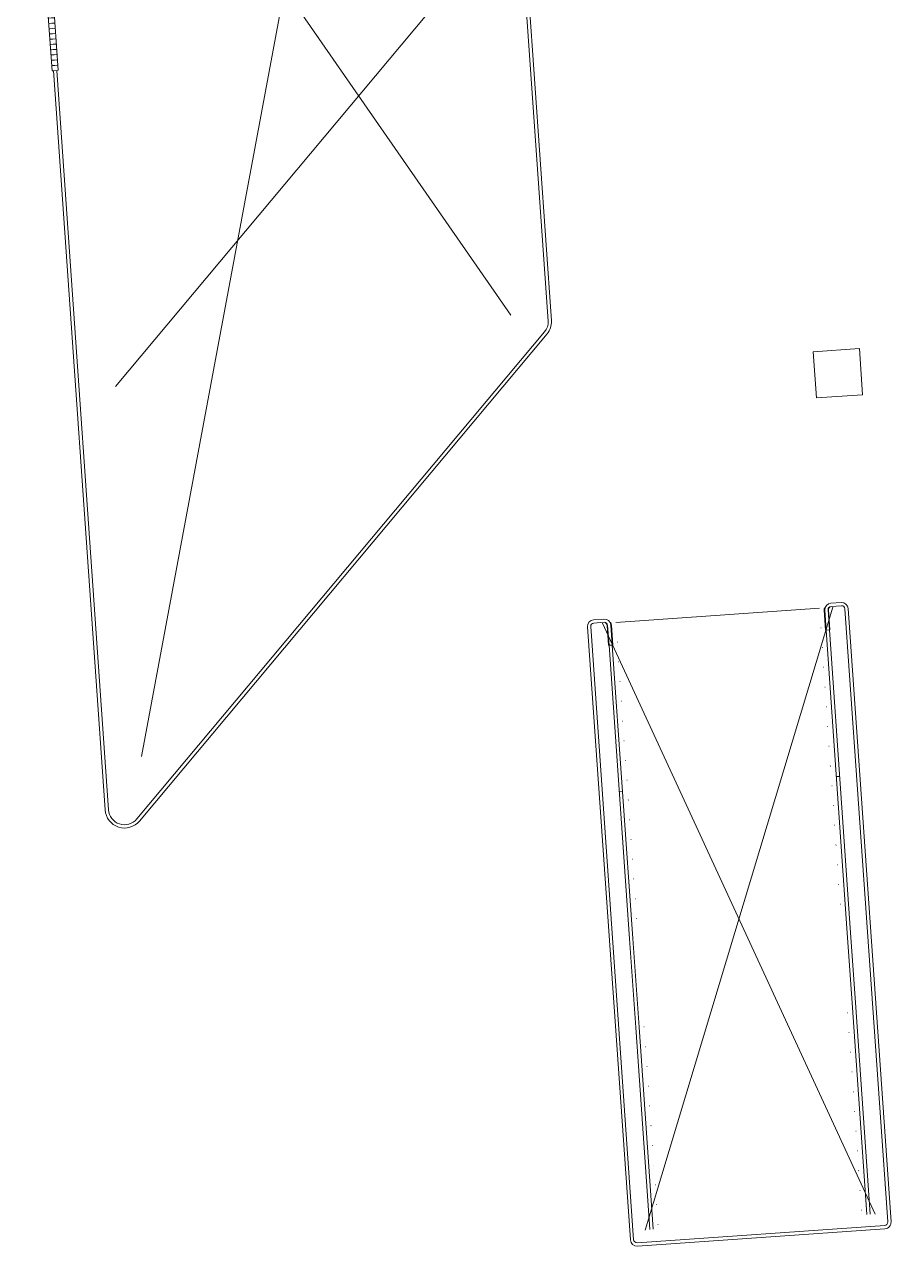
# Model space of a CAD drawing. Header units: millimetres. Extents: x 306 to 836129804, y -168137 to 818603917.
# Drawn here: x 833852079 to 833865229, y 817958019 to 817976548 of the extents above; entities that cross this region are included whole.
import ezdxf

# ---------------------------------------------------------------- set-up
doc = ezdxf.new("R2010")
doc.units = ezdxf.units.MM
doc.header["$LTSCALE"] = 3
doc.linetypes.add('Overhead', pattern=[1.8, 1.2, -0.6])
for name, color, linetype, lineweight in [('A-010-M_LINE', 251, 'Continuous', 13), ('A-010-M_LINE_BEYOND', 251, 'Continuous', 13), ('A-242-M_STAIR', 251, 'Continuous', 13), ('A-340-M_RAILING', 251, 'Continuous', 13), ('A-810-M_ROOMS', 251, 'Continuous', 13), ('S-280-M_COLUMN', 253, 'Continuous', 9)]:
    doc.layers.add(name, color=color, linetype=linetype, lineweight=lineweight)
doc.layers.add('UAJ-00XREF', color=7, linetype='Continuous')

# ---------------------------------------------------------------- blocks, each defined once
blk = doc.blocks.new('Railing - Railing-22321156-0300')
at = {"layer": 'A-340-M_RAILING'}
for p, q in [((60175, 44019), (60168, 44019)), ((60168, 44019), (60168, 43716)), ((60233, 44019), (60225, 44019)), ((60233, 43716), (60233, 44019)), ((63468, 44019), (63476, 44019)), ((63468, 44019), (63468, 43716)), ((63526, 44019), (63533, 44019)), ((63533, 43716), (63533, 44019)), ((60175, 43716), (60168, 43716)), ((60233, 43716), (60225, 43716)), ((63475, 43716), (63468, 43716)), ((63533, 43716), (63526, 43716))]:
    blk.add_line(p, q, dxfattribs=at)
for centre, radius, start, end in [((60125, 44019), 42.5, 0, 63.6561), ((60125, 44019), 108, 0, 20.5712), ((63576, 44019), 108, 159.4288, 180), ((63576, 44019), 42.5, 116.3439, 180)]:
    blk.add_arc(centre, radius, start, end, dxfattribs=at)
blk = doc.blocks.new('Top Rail Type - Top Rail_Internal_-22321159-0300')
at = {"layer": 'A-340-M_RAILING'}
for p, q in [((60125, 44119), (59969, 44119)), ((63732, 44119), (63576, 44119)), ((59869, 44019), (59869, 34699)), ((59919, 44019), (59919, 34699)), ((60125, 44069), (59969, 44069)), ((60175, 43716), (60175, 44019)), ((60225, 43716), (60225, 44019)), ((63476, 44019), (63476, 43716)), ((63526, 44019), (63526, 43716)), ((63732, 44069), (63576, 44069)), ((63782, 34699), (63782, 44019)), ((63832, 34699), (63832, 44019)), ((60175, 43716), (60225, 43716)), ((63526, 43716), (63476, 43716)), ((59969, 34649), (63732, 34649)), ((59969, 34599), (63732, 34599))]:
    blk.add_line(p, q, dxfattribs=at)
for centre, radius, start, end in [((59969, 44019), 100, 90, 180), ((60125, 44019), 100, 0, 90), ((63576, 44019), 100, 90, 180), ((63732, 44019), 100, 0, 90), ((59969, 44019), 50, 90, 180), ((60125, 44019), 50, 0, 90), ((63576, 44019), 50, 90, 180), ((63732, 44019), 50, 0, 90), ((59969, 34699), 100, 180, 270), ((59969, 34699), 50, 180, 270), ((63732, 34699), 100, 270, 0), ((63732, 34699), 50, 270, 0)]:
    blk.add_arc(centre, radius, start, end, dxfattribs=at)
blk = doc.blocks.new('Top Rail Type - Top Rail_Internal_-22321326-0300')
at = {"layer": 'A-340-M_RAILING'}
for p, q in [((59596, 67347), (59596, 48683)), ((59646, 67347), (59646, 48683)), ((52378, 41759), (52378, 52995)), ((52428, 41759), (52428, 52995)), ((59533, 48527), (52849, 41589)), ((59569, 48492), (52885, 41554))]:
    blk.add_line(p, q, dxfattribs=at)
for centre, radius, start, end in [((59371, 48683), 225, 316.0699, 0), ((59371, 48683), 275, 316.0699, 0), ((52673, 41759), 295, 180, 316.0236), ((52673, 41759), 245, 180, 316.0191)]:
    blk.add_arc(centre, radius, start, end, dxfattribs=at)
blk = doc.blocks.new('FP_244-0300')
at = {"layer": 'A-340-M_RAILING'}
for p, q in [((52357, 58994), (52357, 52995)), ((52355, 58914), (52365, 58914)), ((52355, 58834), (52365, 58834)), ((52355, 58754), (52365, 58754)), ((52355, 58674), (52365, 58674)), ((52355, 58594), (52365, 58594)), ((52355, 58514), (52365, 58514)), ((52355, 58434), (52365, 58434)), ((52355, 58354), (52365, 58354)), ((52355, 58274), (52365, 58274)), ((52355, 58194), (52365, 58194)), ((52355, 58114), (52365, 58114)), ((52355, 58034), (52365, 58034)), ((52355, 57954), (52365, 57954)), ((52355, 57874), (52365, 57874)), ((52355, 57794), (52365, 57794)), ((52355, 57714), (52365, 57714)), ((52355, 57634), (52365, 57634)), ((52355, 57554), (52365, 57554)), ((52355, 57474), (52365, 57474)), ((52355, 57394), (52365, 57394)), ((52355, 57314), (52365, 57314)), ((52355, 57234), (52365, 57234)), ((52355, 57154), (52365, 57154)), ((52355, 57074), (52365, 57074)), ((52355, 56994), (52365, 56994)), ((52355, 56914), (52365, 56914)), ((52355, 56834), (52365, 56834)), ((52355, 56754), (52365, 56754)), ((52355, 56674), (52365, 56674)), ((52355, 56594), (52365, 56594)), ((52355, 56514), (52365, 56514)), ((52355, 56434), (52365, 56434)), ((52355, 56354), (52365, 56354)), ((52355, 56274), (52365, 56274)), ((52355, 56194), (52365, 56194)), ((52355, 56114), (52365, 56114)), ((52355, 56034), (52365, 56034)), ((52355, 55954), (52365, 55954)), ((52355, 55874), (52365, 55874)), ((52355, 55794), (52365, 55794)), ((52355, 55714), (52365, 55714)), ((52355, 55634), (52365, 55634)), ((52355, 55554), (52365, 55554)), ((52355, 55474), (52365, 55474)), ((52355, 55394), (52365, 55394)), ((52355, 55314), (52365, 55314)), ((52355, 55234), (52365, 55234)), ((52355, 55154), (52365, 55154)), ((52355, 55074), (52365, 55074)), ((52355, 54994), (52365, 54994)), ((52355, 54914), (52365, 54914)), ((52355, 54834), (52365, 54834)), ((52355, 54754), (52365, 54754)), ((52355, 54674), (52365, 54674)), ((52355, 54594), (52365, 54594)), ((52355, 54514), (52365, 54514)), ((52355, 54434), (52365, 54434)), ((52355, 54354), (52365, 54354)), ((52355, 54274), (52365, 54274)), ((52355, 54194), (52365, 54194)), ((52355, 54114), (52365, 54114)), ((52355, 54034), (52365, 54034)), ((52355, 53954), (52365, 53954)), ((52355, 53874), (52365, 53874)), ((52355, 53794), (52365, 53794)), ((52355, 53714), (52365, 53714)), ((52355, 53634), (52365, 53634)), ((52355, 53554), (52365, 53554)), ((52355, 53474), (52365, 53474)), ((52355, 53394), (52365, 53394)), ((52355, 53314), (52365, 53314)), ((52355, 53234), (52365, 53234)), ((52355, 53154), (52365, 53154)), ((52355, 53074), (52365, 53074))]:
    blk.add_line(p, q, dxfattribs=at)
blk = doc.blocks.new('FP_245-0300')
at = {"layer": 'A-340-M_RAILING'}
for p, q in [((52365, 58914), (52403, 58914)), ((52365, 58834), (52403, 58834)), ((52365, 58754), (52403, 58754)), ((52403, 58914), (52442, 58914)), ((52403, 58834), (52442, 58834)), ((52403, 58754), (52442, 58754)), ((52365, 58674), (52403, 58674)), ((52365, 58594), (52403, 58594)), ((52403, 58674), (52442, 58674)), ((52403, 58594), (52442, 58594)), ((52365, 58514), (52403, 58514)), ((52365, 58434), (52403, 58434)), ((52403, 58514), (52442, 58514)), ((52403, 58434), (52442, 58434)), ((52365, 58354), (52403, 58354)), ((52365, 58274), (52403, 58274)), ((52365, 58194), (52403, 58194)), ((52403, 58354), (52442, 58354)), ((52403, 58274), (52442, 58274)), ((52403, 58194), (52442, 58194)), ((52365, 58114), (52403, 58114)), ((52365, 58034), (52403, 58034)), ((52403, 58114), (52442, 58114)), ((52403, 58034), (52442, 58034)), ((52365, 57954), (52403, 57954)), ((52365, 57874), (52403, 57874)), ((52403, 57954), (52442, 57954)), ((52403, 57874), (52442, 57874)), ((52365, 57794), (52403, 57794)), ((52365, 57714), (52403, 57714)), ((52365, 57634), (52403, 57634)), ((52403, 57794), (52442, 57794)), ((52403, 57714), (52442, 57714)), ((52403, 57634), (52442, 57634)), ((52365, 57554), (52403, 57554)), ((52365, 57474), (52403, 57474)), ((52403, 57554), (52442, 57554)), ((52403, 57474), (52442, 57474)), ((52365, 57394), (52403, 57394)), ((52365, 57314), (52403, 57314)), ((52403, 57394), (52442, 57394)), ((52403, 57314), (52442, 57314)), ((52365, 57234), (52403, 57234)), ((52365, 57154), (52403, 57154)), ((52365, 57074), (52403, 57074)), ((52403, 57234), (52442, 57234)), ((52403, 57154), (52442, 57154)), ((52403, 57074), (52442, 57074)), ((52365, 56994), (52403, 56994)), ((52365, 56914), (52403, 56914)), ((52403, 56994), (52442, 56994)), ((52403, 56914), (52442, 56914)), ((52365, 56834), (52403, 56834)), ((52365, 56754), (52403, 56754)), ((52403, 56834), (52442, 56834)), ((52403, 56754), (52442, 56754)), ((52365, 56674), (52403, 56674)), ((52365, 56594), (52403, 56594)), ((52403, 56674), (52442, 56674)), ((52403, 56594), (52442, 56594)), ((52365, 56514), (52403, 56514)), ((52365, 56434), (52403, 56434)), ((52365, 56354), (52403, 56354)), ((52403, 56514), (52442, 56514)), ((52403, 56434), (52442, 56434)), ((52403, 56354), (52442, 56354)), ((52365, 56274), (52403, 56274)), ((52365, 56194), (52403, 56194)), ((52403, 56274), (52442, 56274)), ((52403, 56194), (52442, 56194)), ((52365, 56114), (52403, 56114)), ((52365, 56034), (52403, 56034)), ((52403, 56114), (52442, 56114)), ((52403, 56034), (52442, 56034)), ((52365, 55954), (52403, 55954)), ((52365, 55874), (52403, 55874)), ((52365, 55794), (52403, 55794)), ((52403, 55954), (52442, 55954)), ((52403, 55874), (52442, 55874)), ((52403, 55794), (52442, 55794)), ((52365, 55714), (52403, 55714)), ((52365, 55634), (52403, 55634)), ((52403, 55714), (52442, 55714)), ((52403, 55634), (52442, 55634)), ((52365, 55554), (52403, 55554)), ((52365, 55474), (52403, 55474)), ((52403, 55554), (52442, 55554)), ((52403, 55474), (52442, 55474)), ((52365, 55394), (52403, 55394)), ((52365, 55314), (52403, 55314)), ((52365, 55234), (52403, 55234)), ((52403, 55394), (52442, 55394)), ((52403, 55314), (52442, 55314)), ((52403, 55234), (52442, 55234)), ((52365, 55154), (52403, 55154)), ((52365, 55074), (52403, 55074)), ((52403, 55154), (52442, 55154)), ((52403, 55074), (52442, 55074)), ((52365, 54994), (52403, 54994)), ((52365, 54914), (52403, 54914)), ((52403, 54994), (52442, 54994)), ((52403, 54914), (52442, 54914)), ((52365, 54834), (52403, 54834)), ((52365, 54754), (52403, 54754)), ((52365, 54674), (52403, 54674)), ((52403, 54834), (52442, 54834)), ((52403, 54754), (52442, 54754)), ((52403, 54674), (52442, 54674)), ((52365, 54594), (52403, 54594)), ((52365, 54514), (52403, 54514)), ((52403, 54594), (52442, 54594)), ((52403, 54514), (52442, 54514)), ((52365, 54434), (52403, 54434)), ((52365, 54354), (52403, 54354)), ((52403, 54434), (52442, 54434)), ((52403, 54354), (52442, 54354)), ((52365, 54274), (52403, 54274)), ((52365, 54194), (52403, 54194)), ((52365, 54114), (52403, 54114)), ((52403, 54274), (52442, 54274)), ((52403, 54194), (52442, 54194)), ((52403, 54114), (52442, 54114)), ((52365, 54034), (52403, 54034)), ((52365, 53954), (52403, 53954)), ((52403, 54034), (52442, 54034)), ((52403, 53954), (52442, 53954)), ((52365, 53874), (52403, 53874)), ((52365, 53794), (52403, 53794)), ((52403, 53874), (52442, 53874)), ((52403, 53794), (52442, 53794)), ((52365, 53714), (52403, 53714)), ((52365, 53634), (52403, 53634)), ((52365, 53554), (52403, 53554)), ((52403, 53714), (52442, 53714)), ((52403, 53634), (52442, 53634)), ((52403, 53554), (52442, 53554)), ((52365, 53474), (52403, 53474)), ((52365, 53394), (52403, 53394)), ((52403, 53474), (52442, 53474)), ((52403, 53394), (52442, 53394)), ((52365, 53314), (52403, 53314)), ((52365, 53234), (52403, 53234)), ((52403, 53314), (52442, 53314)), ((52403, 53234), (52442, 53234)), ((52365, 53154), (52403, 53154)), ((52365, 53074), (52403, 53074)), ((52403, 53154), (52442, 53154)), ((52403, 53074), (52442, 53074))]:
    blk.add_line(p, q, dxfattribs=at)
blk = doc.blocks.new('FP_246-0300')
at = {"layer": 'A-340-M_RAILING'}
for p, q in [((52450, 52995), (52450, 58994)), ((52442, 58914), (52451, 58914)), ((52442, 58834), (52451, 58834)), ((52442, 58754), (52451, 58754)), ((52442, 58674), (52451, 58674)), ((52442, 58594), (52451, 58594)), ((52442, 58514), (52451, 58514)), ((52442, 58434), (52451, 58434)), ((52442, 58354), (52451, 58354)), ((52442, 58274), (52451, 58274)), ((52442, 58194), (52451, 58194)), ((52442, 58114), (52451, 58114)), ((52442, 58034), (52451, 58034)), ((52442, 57954), (52451, 57954)), ((52442, 57874), (52451, 57874)), ((52442, 57794), (52451, 57794)), ((52442, 57714), (52451, 57714)), ((52442, 57634), (52451, 57634)), ((52442, 57554), (52451, 57554)), ((52442, 57474), (52451, 57474)), ((52442, 57394), (52451, 57394)), ((52442, 57314), (52451, 57314)), ((52442, 57234), (52451, 57234)), ((52442, 57154), (52451, 57154)), ((52442, 57074), (52451, 57074)), ((52442, 56994), (52451, 56994)), ((52442, 56914), (52451, 56914)), ((52442, 56834), (52451, 56834)), ((52442, 56754), (52451, 56754)), ((52442, 56674), (52451, 56674)), ((52442, 56594), (52451, 56594)), ((52442, 56514), (52451, 56514)), ((52442, 56434), (52451, 56434)), ((52442, 56354), (52451, 56354)), ((52442, 56274), (52451, 56274)), ((52442, 56194), (52451, 56194)), ((52442, 56114), (52451, 56114)), ((52442, 56034), (52451, 56034)), ((52442, 55954), (52451, 55954)), ((52442, 55874), (52451, 55874)), ((52442, 55794), (52451, 55794)), ((52442, 55714), (52451, 55714)), ((52442, 55634), (52451, 55634)), ((52442, 55554), (52451, 55554)), ((52442, 55474), (52451, 55474)), ((52442, 55394), (52451, 55394)), ((52442, 55314), (52451, 55314)), ((52442, 55234), (52451, 55234)), ((52442, 55154), (52451, 55154)), ((52442, 55074), (52451, 55074)), ((52442, 54994), (52451, 54994)), ((52442, 54914), (52451, 54914)), ((52442, 54834), (52451, 54834)), ((52442, 54754), (52451, 54754)), ((52442, 54674), (52451, 54674)), ((52442, 54594), (52451, 54594)), ((52442, 54514), (52451, 54514)), ((52442, 54434), (52451, 54434)), ((52442, 54354), (52451, 54354)), ((52442, 54274), (52451, 54274)), ((52442, 54194), (52451, 54194)), ((52442, 54114), (52451, 54114)), ((52442, 54034), (52451, 54034)), ((52442, 53954), (52451, 53954)), ((52442, 53874), (52451, 53874)), ((52442, 53794), (52451, 53794)), ((52442, 53714), (52451, 53714)), ((52442, 53634), (52451, 53634)), ((52442, 53554), (52451, 53554)), ((52442, 53474), (52451, 53474)), ((52442, 53394), (52451, 53394)), ((52442, 53314), (52451, 53314)), ((52442, 53234), (52451, 53234)), ((52442, 53154), (52451, 53154)), ((52442, 53074), (52451, 53074))]:
    blk.add_line(p, q, dxfattribs=at)
blk = doc.blocks.new('BALUSTRADE ARMREST - BALUSTRADE ARMREST-30103942-0300')
at = {"layer": 'A-340-M_RAILING'}
for p, q in [((52357, 58994), (52366, 58994)), ((52366, 58994), (52441, 58994)), ((52441, 58994), (52450, 58994)), ((52366, 52995), (52357, 52995)), ((52441, 52995), (52366, 52995)), ((52450, 52995), (52441, 52995))]:
    blk.add_line(p, q, dxfattribs=at)
for name in ['FP_244-0300', 'FP_246-0300', 'FP_245-0300']:
    blk.add_blockref(name, (0, 0), dxfattribs=at)
blk = doc.blocks.new('Top Rail Type - Top Rail_Internal_-33246699-0300')
at = {"layer": 'A-340-M_RAILING'}
for p, q in [((63475, 39256), (63475, 43716)), ((63525, 39256), (63525, 43716)), ((63525, 41489), (63475, 41489)), ((63475, 37906), (63475, 39256)), ((63525, 37906), (63525, 39256)), ((63475, 34836), (63475, 37906)), ((63525, 34836), (63525, 37906))]:
    blk.add_line(p, q, dxfattribs=at)
blk = doc.blocks.new('Top Rail Type - Top Rail_Internal_-33246714-0300')
at = {"layer": 'A-340-M_RAILING'}
for p, q in [((60175, 39256), (60175, 43716)), ((60225, 39256), (60225, 43716)), ((60225, 41489), (60175, 41489)), ((60175, 37906), (60175, 39256)), ((60225, 37906), (60225, 39256)), ((60175, 34836), (60175, 37906)), ((60225, 34836), (60225, 37906))]:
    blk.add_line(p, q, dxfattribs=at)
blk = doc.blocks.new('3A35X-MAGP-P-MP-00')
at = {"layer": 'A-010-M_LINE'}
for p, q in [((834433605, 817965450), (834438020, 817989123)), ((834439207, 817972143), (834432457, 817981874))]:
    blk.add_line(p, q, dxfattribs=at)
at = {"layer": 'A-010-M_LINE', "lineweight": 9}
for p, q in [((834444090, 817967714), (834441243, 817958267)), ((834444733, 817958511), (834440599, 817967469))]:
    blk.add_line(p, q, dxfattribs=at)
at = {"layer": 'A-010-M_LINE_BEYOND', "lineweight": 9}
blk.add_line((834438815, 817977753), (834433213, 817971061), dxfattribs=at)
at = {"layer": 'A-242-M_STAIR'}
for p, q in [((834440798, 817967483), (834443891, 817967699)), ((834443907, 817967399), (834443912, 817967400)), ((834440819, 817967183), (834440824, 817967184)), ((834443928, 817967100), (834443933, 817967100)), ((834440840, 817966884), (834440845, 817966885)), ((834443949, 817966801), (834443954, 817966801)), ((834440861, 817966585), (834440866, 817966585)), ((834443970, 817966502), (834443975, 817966502)), ((834440882, 817966286), (834440887, 817966286)), ((834443990, 817966202), (834443995, 817966203)), ((834440903, 817965986), (834440908, 817965987)), ((834444011, 817965903), (834444016, 817965903)), ((834440924, 817965687), (834440929, 817965687)), ((834444032, 817965604), (834444037, 817965604)), ((834440945, 817965388), (834440950, 817965388)), ((834444053, 817965304), (834444058, 817965305)), ((834440966, 817965089), (834440971, 817965089)), ((834444074, 817965005), (834444079, 817965006)), ((834440987, 817964789), (834440992, 817964790)), ((834444095, 817964706), (834444100, 817964706)), ((834441008, 817964490), (834441013, 817964490)), ((834444116, 817964407), (834444121, 817964407)), ((834441029, 817964191), (834441034, 817964191)), ((834444137, 817964107), (834444142, 817964108)), ((834441049, 817963892), (834441054, 817963892)), ((834444158, 817963808), (834444163, 817963808)), ((834441070, 817963592), (834441075, 817963593)), ((834444179, 817963509), (834444184, 817963509)), ((834441091, 817963293), (834441096, 817963293)), ((834444200, 817963210), (834444205, 817963210)), ((834441112, 817962994), (834441117, 817962994)), ((834444315, 817961564), (834444320, 817961564)), ((834441227, 817961348), (834441232, 817961348)), ((834444336, 817961264), (834444341, 817961265)), ((834441248, 817961048), (834441253, 817961049)), ((834444357, 817960965), (834444362, 817960965)), ((834441269, 817960749), (834441274, 817960750)), ((834444378, 817960666), (834444383, 817960666)), ((834441290, 817960450), (834441295, 817960450)), ((834444398, 817960367), (834444403, 817960367)), ((834441311, 817960151), (834441316, 817960151)), ((834444419, 817960067), (834444424, 817960068)), ((834441332, 817959851), (834441337, 817959852)), ((834444440, 817959768), (834444445, 817959768)), ((834441353, 817959552), (834441358, 817959552)), ((834444461, 817959469), (834444466, 817959469)), ((834441374, 817959253), (834441379, 817959253)), ((834444482, 817959169), (834444487, 817959170)), ((834441395, 817958954), (834441400, 817958954)), ((834444503, 817958870), (834444508, 817958871)), ((834441416, 817958654), (834441421, 817958655)), ((834444524, 817958571), (834444529, 817958571)), ((834441437, 817958355), (834441441, 817958355))]:
    blk.add_line(p, q, dxfattribs=at)
at = {"layer": 'A-242-M_STAIR', "linetype": 'Overhead'}
for p, q in [((834443907, 817967399), (834443912, 817967400)), ((834440819, 817967183), (834440824, 817967184)), ((834443928, 817967100), (834443933, 817967100)), ((834440840, 817966884), (834440845, 817966885)), ((834443949, 817966801), (834443954, 817966801)), ((834440861, 817966585), (834440866, 817966585)), ((834443970, 817966502), (834443975, 817966502)), ((834440882, 817966286), (834440887, 817966286)), ((834443990, 817966202), (834443995, 817966203)), ((834440903, 817965986), (834440908, 817965987)), ((834444011, 817965903), (834444016, 817965903)), ((834440924, 817965687), (834440929, 817965687)), ((834444032, 817965604), (834444037, 817965604)), ((834440945, 817965388), (834440950, 817965388)), ((834444053, 817965304), (834444058, 817965305)), ((834440966, 817965089), (834440971, 817965089)), ((834444074, 817965005), (834444079, 817965006)), ((834440987, 817964789), (834440992, 817964790)), ((834444095, 817964706), (834444100, 817964706)), ((834441008, 817964490), (834441013, 817964490)), ((834444116, 817964407), (834444121, 817964407)), ((834441029, 817964191), (834441034, 817964191)), ((834444137, 817964107), (834444142, 817964108)), ((834441049, 817963892), (834441054, 817963892)), ((834444158, 817963808), (834444163, 817963808)), ((834441070, 817963592), (834441075, 817963593)), ((834444179, 817963509), (834444184, 817963509)), ((834441091, 817963293), (834441096, 817963293)), ((834444200, 817963210), (834444205, 817963210)), ((834441112, 817962994), (834441117, 817962994)), ((834444315, 817961564), (834444320, 817961564)), ((834441227, 817961348), (834441232, 817961348)), ((834444336, 817961264), (834444341, 817961265)), ((834441248, 817961048), (834441253, 817961049)), ((834444357, 817960965), (834444362, 817960965)), ((834441269, 817960749), (834441274, 817960750)), ((834444378, 817960666), (834444383, 817960666)), ((834441290, 817960450), (834441295, 817960450)), ((834444398, 817960367), (834444403, 817960367)), ((834441311, 817960151), (834441316, 817960151)), ((834444419, 817960067), (834444424, 817960068)), ((834441332, 817959851), (834441337, 817959852)), ((834444440, 817959768), (834444445, 817959768)), ((834441353, 817959552), (834441358, 817959552)), ((834444461, 817959469), (834444466, 817959469)), ((834441374, 817959253), (834441379, 817959253)), ((834444482, 817959169), (834444487, 817959170)), ((834441395, 817958954), (834441400, 817958954)), ((834444503, 817958870), (834444508, 817958871)), ((834441416, 817958654), (834441421, 817958655)), ((834444524, 817958571), (834444529, 817958571)), ((834441437, 817958355), (834441441, 817958355))]:
    blk.add_line(p, q, dxfattribs=at)
at = {"layer": 'A-810-M_ROOMS', "flags": 128}
blk.add_lwpolyline([(834444493, 817971633), (834444542, 817970935), (834443843, 817970886), (834443795, 817971584)], close=True, dxfattribs=at)
at = {"layer": 'S-280-M_COLUMN', "lineweight": 13}
for p, q in [((834443795, 817971584), (834444493, 817971633)), ((834443843, 817970886), (834443795, 817971584)), ((834444542, 817970935), (834444493, 817971633)), ((834444542, 817970935), (834443843, 817970886))]:
    blk.add_line(p, q, dxfattribs=at)
at = {"layer": 'A-340-M_RAILING', "rotation": 3.998908525771384}
for name in ['Top Rail Type - Top Rail_Internal_-22321326-0300', 'BALUSTRADE ARMREST - BALUSTRADE ARMREST-30103942-0300', 'Top Rail Type - Top Rail_Internal_-22321159-0300', 'Railing - Railing-22321156-0300', 'Top Rail Type - Top Rail_Internal_-33246699-0300', 'Top Rail Type - Top Rail_Internal_-33246714-0300']:
    blk.add_blockref(name, (834383717, 817919329), dxfattribs=at)

msp = doc.modelspace()

# ---------------------------------------------------------------- block references
at = {"layer": 'UAJ-00XREF', "ltscale": 0.5}
msp.add_blockref('3A35X-MAGP-P-MP-00', (-579753, 0), dxfattribs=at)

doc.saveas('drawing.dxf')
